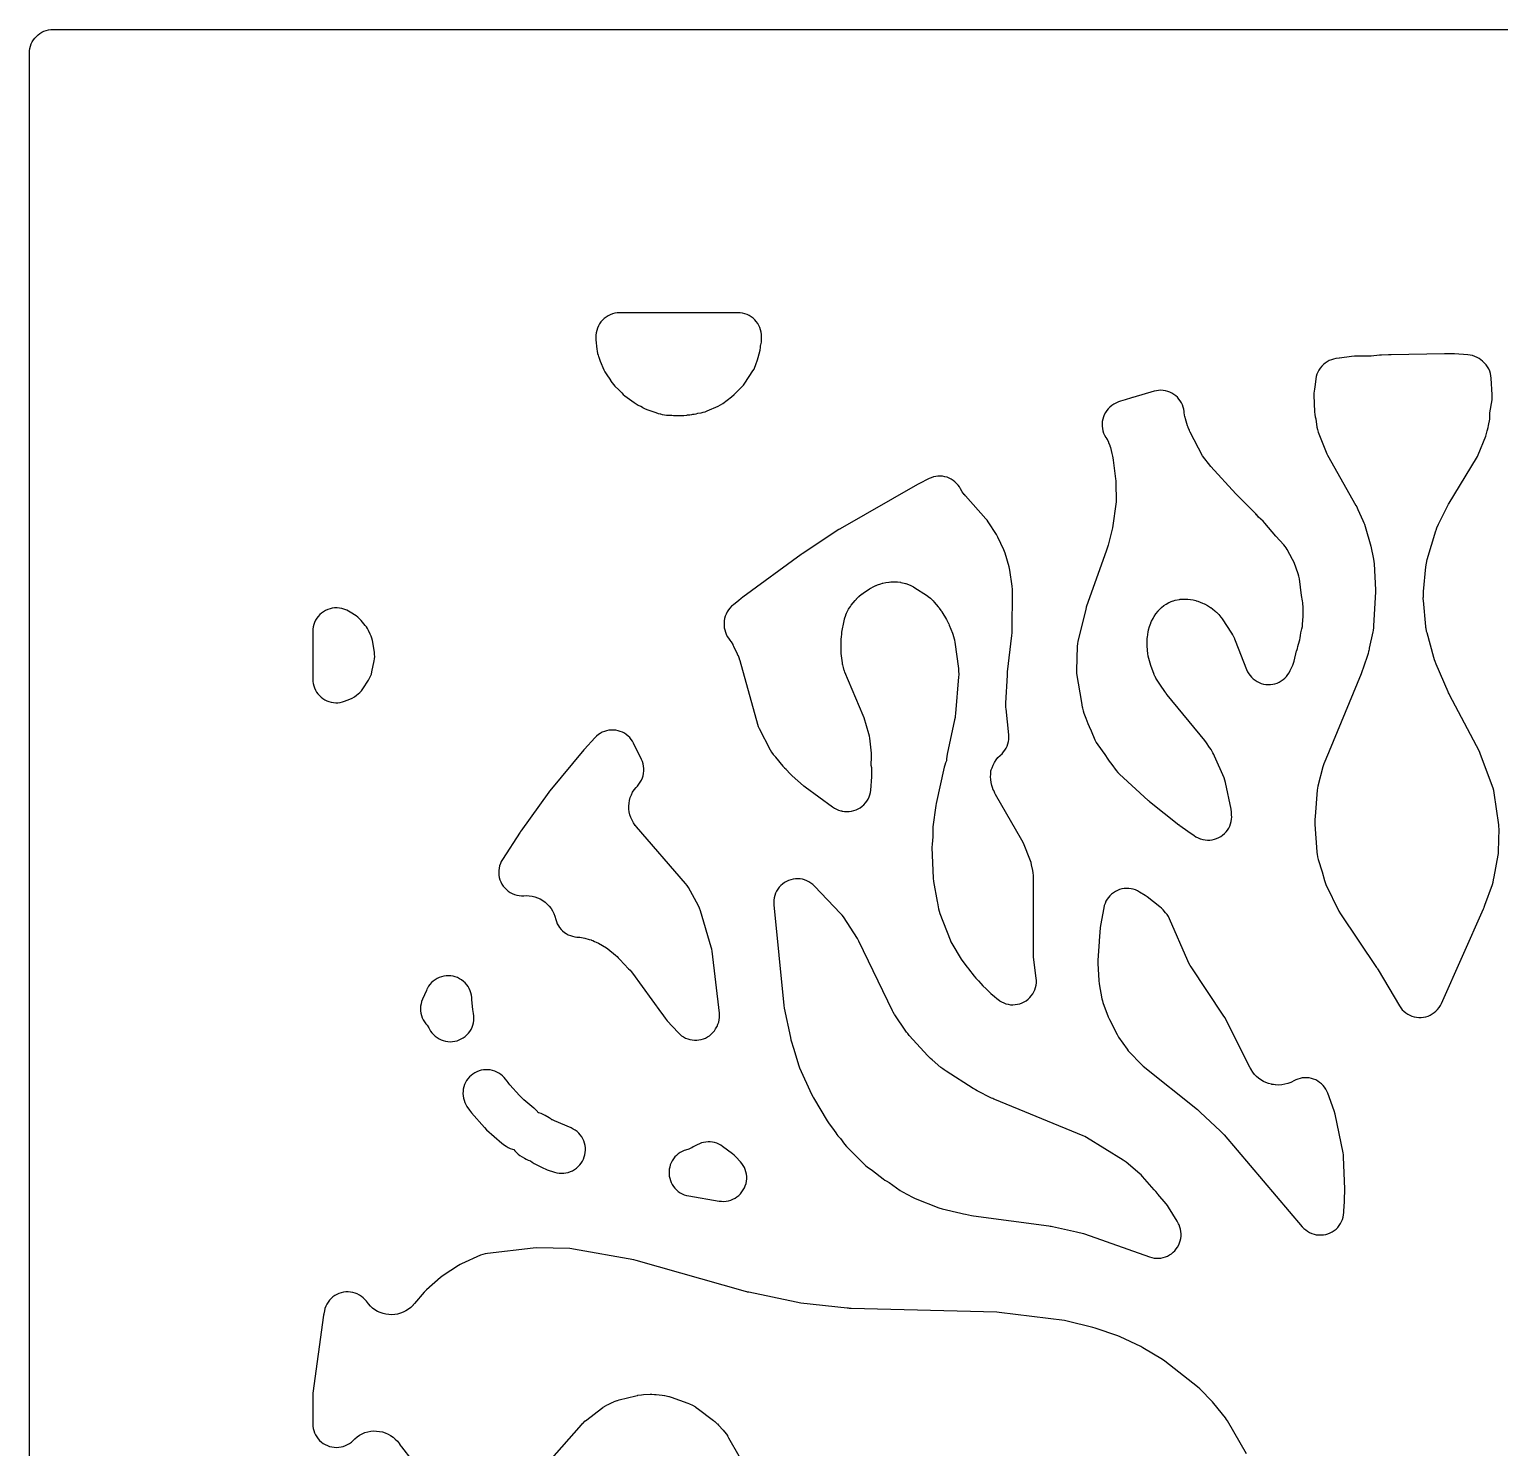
# Model space of a CAD drawing. Header units: millimetres. Extents: x 0 to 300, y 0 to 300.
# Drawn here: x -0.1 to 155.5, y 150 to 300.1 of the extents above; entities that cross this region are included whole.
import ezdxf

# ---------------------------------------------------------------- set-up
doc = ezdxf.new("R2010")
doc.units = ezdxf.units.MM
doc.layers.add('CUT', color=7, linetype='CONTINUOUS')

msp = doc.modelspace()

# ---------------------------------------------------------------- linework, layer by layer
at = {"layer": 'CUT'}
for points in [[(-0.15, 2.4114), (-0.15, 297.5872), (-0.135, 297.8933), (-0.099, 298.1357), (-0.0395, 298.3734), (0.0431, 298.6041), (0.1479, 298.8256), (0.2738, 299.0358), (0.4198, 299.2326), (0.5844, 299.4142), (0.7659, 299.5787), (0.9627, 299.7247), (1.1729, 299.8507), (1.3944, 299.9554), (1.6252, 300.038), (1.8629, 300.0975), (2.1053, 300.1335), (2.4114, 300.1485), (297.5886, 300.1485)], [(128.7124, 149.347), (126.6962, 152.8297), (126.5966, 152.9878), (126.4855, 153.1381), (125.2702, 154.6585), (125.1161, 154.8338), (123.7879, 156.2098), (123.5365, 156.4371), (120.0926, 159.151), (119.8299, 159.3321), (117.7627, 160.5704), (117.5425, 160.6878), (115.356, 161.7167), (115.1146, 161.8153), (112.6908, 162.6604), (112.4631, 162.7279), (109.7348, 163.3968), (109.4494, 163.4495), (102.5275, 164.3144), (102.2826, 164.3328), (86.8448, 164.7343), (86.6888, 164.7416), (86.583, 164.7488), (86.4275, 164.7626), (81.5261, 165.3004), (81.3413, 165.3253), (81.2163, 165.3454), (81.033, 165.3795), (76.0133, 166.4428), (75.8904, 166.471), (75.8072, 166.4916), (75.6853, 166.5239), (64.0838, 169.8098), (63.85, 169.864), (57.4755, 171.0237), (57.2807, 171.0513), (57.0842, 171.0635), (53.5287, 171.1434), (53.1836, 171.1273), (48.3569, 170.5658), (48.102, 170.5227), (47.8529, 170.4535), (47.6123, 170.3589), (45.611, 169.4503), (45.4451, 169.3675), (45.2858, 169.2725), (43.6618, 168.2211), (43.509, 168.1139), (43.3647, 167.9956), (41.9069, 166.7068), (41.6624, 166.4582), (40.6191, 165.2376), (40.4943, 165.0989), (40.4715, 165.0746), (40.2239, 164.8374), (39.9776, 164.6445), (39.7134, 164.477), (39.4338, 164.3366), (39.1417, 164.2247), (38.8399, 164.1423), (38.5314, 164.0904), (38.2193, 164.0693), (37.9066, 164.0794), (37.5965, 164.1204), (37.292, 164.1921), (36.9961, 164.2937), (36.7118, 164.4242), (36.4419, 164.5823), (36.189, 164.7664), (35.9556, 164.9748), (35.7441, 165.2052), (35.5322, 165.4881), (35.3728, 165.6801), (35.195, 165.8553), (35.0006, 166.0119), (34.7916, 166.1483), (34.57, 166.2633), (34.3381, 166.3555), (34.0981, 166.4241), (33.8524, 166.4685), (33.6036, 166.4882), (33.3541, 166.4829), (33.1063, 166.4528), (32.8627, 166.3981), (32.6258, 166.3195), (32.398, 166.2175), (32.1814, 166.0934), (31.9783, 165.9483), (31.7907, 165.7837), (31.6204, 165.6011), (31.4692, 165.4026), (31.3386, 165.1899), (31.2298, 164.9652), (31.1439, 164.7308), (31.0819, 164.4891), (31.0183, 164.1776), (31.0121, 164.1463), (31.011, 164.1406), (30.9894, 164.0077), (29.8726, 155.763), (29.85, 155.4274), (29.85, 152.5188), (29.862, 152.2734), (29.8981, 152.0304), (29.9579, 151.7921), (30.0408, 151.5608), (30.146, 151.3388), (30.2724, 151.1281), (30.419, 150.9309), (30.5841, 150.7491), (30.7664, 150.5843), (30.9639, 150.4382), (31.1748, 150.3122), (31.3971, 150.2075), (31.6285, 150.1251), (31.8669, 150.0659), (32.11, 150.0303), (32.3554, 150.0188), (32.6008, 150.0314), (32.8437, 150.068), (33.0819, 150.1283), (33.313, 150.2117), (33.5348, 150.3174), (33.7451, 150.4443), (33.942, 150.5912), (34.1235, 150.7568), (34.3073, 150.9418), (34.5501, 151.1417), (34.8117, 151.3162), (35.0893, 151.4638), (35.3804, 151.5829), (35.6818, 151.6724), (35.9907, 151.7313), (36.3039, 151.7591), (36.6184, 151.7554), (36.9309, 151.7203), (37.2383, 151.6542), (37.5376, 151.5578), (37.8258, 151.4319), (38.0999, 151.2779), (38.3573, 151.0972), (38.5954, 150.8918), (38.8118, 150.6636), (39.0228, 150.391), (39.0419, 150.3636), (39.1198, 150.2457), (39.2172, 150.1084), (39.2198, 150.1051), (39.2361, 150.0838), (40.3312, 148.6782)], [(54.9372, 148.5476), (58.2968, 152.4015), (58.4217, 152.5379), (58.4447, 152.5617), (58.7143, 152.8155), (58.7395, 152.837), (58.8834, 152.9536), (60.4095, 154.129), (60.5689, 154.2452), (60.5978, 154.2652), (60.9337, 154.4716), (60.9646, 154.4885), (61.1403, 154.5782), (61.5502, 154.7741), (61.7197, 154.85), (61.7503, 154.8628), (62.0996, 154.9891), (62.1313, 154.9988), (62.3102, 155.0488), (64.0522, 155.4894), (64.237, 155.5312), (64.2701, 155.5378), (64.6447, 155.5931), (64.6783, 155.5964), (64.8672, 155.6098), (65.5697, 155.6419), (65.7141, 155.6457), (65.74, 155.6459), (66.0287, 155.6368), (66.0545, 155.635), (66.1984, 155.6222), (66.8666, 155.5494), (67.0857, 155.519), (67.1245, 155.5124), (67.5552, 155.4132), (67.593, 155.4021), (67.8033, 155.3336), (69.5517, 154.7065), (69.7267, 154.6388), (69.7576, 154.6259), (70.069, 154.4776), (70.3641, 154.2989), (70.3918, 154.2801), (70.5446, 154.1711), (72.2727, 152.8718), (72.4056, 152.7671), (72.429, 152.7478), (72.68, 152.5209), (72.7015, 152.4997), (72.8191, 152.3779), (73.3218, 151.8335), (73.4679, 151.6655), (73.493, 151.6349), (73.754, 151.2745), (73.7753, 151.241), (73.8893, 151.0498), (74.9676, 149.1131)]]:
    msp.add_lwpolyline(points, dxfattribs=at)
for points in [[(61.5522, 262.7464), (61.559, 262.7367), (61.6951, 262.5587), (61.8465, 262.3935), (62.2619, 261.9796), (62.5642, 261.6603), (62.7255, 261.5045), (62.9001, 261.3639), (63.8962, 260.6324), (64.1042, 260.4951), (64.325, 260.3791), (64.5571, 260.2716), (64.5849, 260.2531), (64.7637, 260.1446), (64.7727, 260.1402), (64.7801, 260.1356), (64.9961, 260.0176), (65.2226, 259.9213), (66.1626, 259.5755), (66.4372, 259.492), (66.6232, 259.4581), (66.658, 259.446), (66.8666, 259.3831), (67.0799, 259.3387), (67.2962, 259.3131), (67.514, 259.3063), (67.78, 259.3097), (67.8704, 259.2985), (68.066, 259.2821), (68.2623, 259.2812), (68.349, 259.2841), (68.6524, 259.2639), (68.9039, 259.2599), (69.1546, 259.2811), (69.4566, 259.3221), (69.5281, 259.3246), (69.7677, 259.3444), (70.0044, 259.3871), (70.1031, 259.4099), (70.2377, 259.4281), (70.4455, 259.4653), (70.6441, 259.5185), (70.9721, 259.5683), (71.1867, 259.6106), (71.3967, 259.6714), (71.6006, 259.7504), (72.7746, 260.2652), (73.0334, 260.3971), (73.2752, 260.5581), (74.1949, 261.2512), (74.4606, 261.4825), (75.2904, 262.3146), (75.4567, 262.4988), (75.6039, 262.6985), (76.4645, 263.9966), (76.5753, 264.1806), (76.67, 264.3733), (76.7478, 264.5735), (76.8081, 264.7797), (76.8323, 264.8779), (76.8669, 264.9456), (76.9543, 265.1663), (77.0205, 265.3943), (77.2136, 266.2017), (77.2612, 266.4599), (77.279, 266.6901), (77.2982, 266.7681), (77.3507, 267.0492), (77.3707, 267.3344), (77.3743, 267.6165), (77.3652, 267.8637), (77.3317, 268.1088), (77.2742, 268.3493), (77.1932, 268.583), (77.0895, 268.8076), (76.9642, 269.0208), (76.8184, 269.2206), (76.6535, 269.4049), (76.4712, 269.5721), (76.2733, 269.7205), (76.0618, 269.8486), (75.8386, 269.9551), (75.6059, 270.0391), (75.3661, 270.0997), (75.1215, 270.1363), (74.8745, 270.1485), (74.8035, 270.1485), (74.7306, 270.1485), (62.4423, 270.1485), (62.3752, 270.1485), (62.3383, 270.1485), (62.0852, 270.1357), (61.8347, 270.0973), (61.5893, 270.0337), (61.3517, 269.9456), (61.1241, 269.8339), (60.9091, 269.6997), (60.7088, 269.5445), (60.5252, 269.3697), (60.3602, 269.1773), (60.2156, 268.9691), (60.0928, 268.7474), (59.9931, 268.5144), (59.9174, 268.2725), (59.8667, 268.0242), (59.8414, 267.772), (59.8342, 267.6261), (59.8422, 267.2677), (59.9349, 266.2857), (59.9653, 266.0669), (60.015, 265.8516), (60.0834, 265.6416), (60.1259, 265.5287), (60.137, 265.4635), (60.1975, 265.2386), (60.2786, 265.0203), (60.6636, 264.1158), (60.7761, 263.8851), (60.9117, 263.6672), (61.3625, 263.0192), (61.3779, 262.9939), (61.5265, 262.7766)], [(136.1788, 263.6302), (136.1095, 263.3899), (136.0647, 263.1439), (135.986, 262.5436), (135.9712, 262.3182), (135.9162, 262.0689), (135.8793, 261.8598), (135.8603, 261.6483), (135.8592, 261.4359), (135.9262, 259.6632), (135.9519, 259.3873), (136.0081, 259.116), (136.0573, 258.9305), (136.1855, 258.0524), (136.241, 257.7796), (136.3265, 257.5145), (137.1447, 255.3915), (137.2175, 255.2216), (137.3026, 255.0576), (140.307, 249.7577), (140.3919, 249.5993), (140.447, 249.4902), (140.5243, 249.3277), (141.0491, 248.1517), (141.1423, 247.9231), (141.2004, 247.7659), (141.2783, 247.5317), (141.8986, 245.4384), (142.1841, 244.0443), (142.2271, 243.5655), (142.3696, 240.8062), (142.3915, 240.5901), (142.1851, 236.9886), (142.1737, 236.8414), (142.1712, 236.8151), (142.1312, 236.5227), (142.1265, 236.4967), (142.0979, 236.3519), (141.7226, 234.6308), (141.7016, 234.5418), (141.6647, 234.3857), (141.6381, 234.2732), (141.5945, 234.0883), (141.5635, 233.979), (141.4942, 233.76), (140.8494, 231.9211), (137.4783, 223.7493), (137.4067, 223.5489), (136.925, 222.3938), (136.8145, 222.067), (136.2826, 220.0431), (136.2357, 219.8259), (136.2083, 219.6055), (135.9869, 216.815), (135.9569, 216.5071), (135.9452, 216.2913), (135.9466, 216.2455), (135.9439, 216.1763), (135.9512, 215.9816), (136.1739, 213.0838), (136.1857, 212.9897), (136.199, 212.8142), (136.2365, 212.5323), (136.3059, 212.2565), (136.7178, 210.9397), (136.9668, 210.0377), (137.0397, 209.815), (137.1331, 209.6), (138.5086, 206.8023), (138.6799, 206.5066), (142.5008, 200.8455), (142.562, 200.7518), (142.6027, 200.6875), (142.6611, 200.592), (144.9243, 196.7644), (145.0613, 196.557), (145.2182, 196.3642), (145.3935, 196.1879), (145.5855, 196.03), (145.7921, 195.8918), (146.0115, 195.7749), (146.2414, 195.6803), (146.4795, 195.6091), (146.7236, 195.5618), (146.9711, 195.539), (147.2197, 195.5409), (147.4668, 195.5675), (147.7101, 195.6185), (147.9471, 195.6934), (148.1756, 195.7915), (148.3931, 195.9117), (148.5976, 196.053), (148.7871, 196.2139), (148.9597, 196.3928), (149.1137, 196.588), (149.2475, 196.7975), (149.3598, 197.0192), (153.8276, 207.0454), (153.8836, 207.1889), (153.8909, 207.205), (153.9748, 207.4129), (154.7538, 209.6267), (154.8235, 209.8609), (154.8701, 210.1008), (154.8738, 210.1266), (154.9555, 210.4431), (155.3699, 212.7093), (155.398, 212.9075), (155.4101, 213.1074), (155.4596, 215.512), (155.4556, 215.7146), (155.4352, 215.9163), (154.9513, 219.3108), (154.9006, 219.5685), (154.8232, 219.8195), (153.511, 223.3941), (153.3773, 223.6953), (150.2285, 229.6887), (150.1674, 229.8104), (150.1273, 229.8938), (150.0707, 230.0177), (148.7882, 232.9597), (148.6887, 233.2125), (148.6275, 233.3864), (148.5466, 233.6457), (147.8358, 236.2529), (147.7967, 236.4097), (147.7903, 236.438), (147.7325, 236.756), (147.7285, 236.7846), (147.7099, 236.9452), (147.4532, 239.6786), (147.4409, 239.8525), (147.4394, 239.8836), (147.4394, 239.9642), (147.4489, 240.0718), (147.4724, 240.6508), (147.7114, 243.2315), (147.7329, 243.4143), (147.7375, 243.4468), (147.8072, 243.808), (147.815, 243.84), (147.863, 244.0176), (148.7694, 247.07), (148.7934, 247.1446), (148.8293, 247.2319), (148.8474, 247.2759), (148.8907, 247.3814), (149.0529, 247.776), (150.0097, 249.6689), (150.0769, 249.7958), (150.1242, 249.8812), (150.1963, 250.0054), (153.0755, 254.7588), (153.172, 254.9336), (153.2543, 255.1155), (154.0572, 257.0978), (154.1498, 257.3706), (154.2103, 257.6523), (154.2116, 257.6602), (154.2475, 257.7602), (154.3164, 257.984), (154.364, 258.2132), (154.4716, 258.8896), (154.4943, 259.0769), (154.5027, 259.2653), (154.5046, 259.5455), (154.7181, 260.9189), (154.7452, 261.1894), (154.7428, 261.4612), (154.6305, 263.2319), (154.6019, 263.4818), (154.5485, 263.7275), (154.4706, 263.9666), (154.369, 264.1967), (154.2449, 264.4154), (154.0994, 264.6206), (153.934, 264.8101), (153.7505, 264.982), (153.7075, 265.0148), (153.5495, 265.1547), (153.3463, 265.3011), (153.1295, 265.4265), (152.9012, 265.5295), (152.6637, 265.6092), (152.4195, 265.6648), (152.1709, 265.6956), (150.7323, 265.801), (150.5024, 265.8073), (149.9731, 265.7973), (149.9154, 265.8015), (149.6834, 265.8077), (144.0248, 265.6949), (143.9664, 265.693), (143.9533, 265.6924), (143.9102, 265.6902), (143.7403, 265.6799), (143.0144, 265.6662), (142.9777, 265.6653), (142.971, 265.665), (142.8163, 265.655), (141.9317, 265.5703), (141.614, 265.551), (140.1707, 265.5479), (139.8288, 265.5237), (138.5582, 265.3454), (138.5478, 265.3441), (138.5449, 265.3436), (138.1962, 265.2947), (137.9505, 265.2476), (137.7108, 265.1762), (137.4795, 265.0812), (137.2588, 264.9635), (137.0509, 264.8245), (136.858, 264.6653), (136.6819, 264.4876), (136.5245, 264.2933), (136.3873, 264.0842), (136.2717, 263.8624)], [(111.9246, 226.6516), (112.0457, 226.3609), (112.2796, 225.8858), (112.6786, 224.9166), (112.8071, 224.6503), (112.9662, 224.401), (113.7174, 223.3645), (114.0262, 222.89), (114.1916, 222.6645), (114.4688, 222.3277), (114.935, 221.6845), (115.0948, 221.4861), (115.274, 221.305), (118.3182, 218.5267), (118.3429, 218.5045), (118.3474, 218.5005), (118.4546, 218.4105), (121.5699, 215.9399), (121.5902, 215.924), (121.5937, 215.9213), (121.6803, 215.857), (122.5174, 215.2631), (123.1647, 214.7943), (123.3734, 214.6586), (123.5945, 214.5442), (123.8259, 214.4524), (123.8465, 214.4465), (123.8675, 214.4383), (124.1048, 214.3722), (124.3474, 214.3296), (124.593, 214.3112), (124.8392, 214.317), (125.0837, 214.347), (125.324, 214.401), (125.5579, 214.4783), (125.783, 214.5783), (125.9972, 214.6999), (126.1983, 214.842), (126.3846, 215.0032), (126.554, 215.182), (126.705, 215.3765), (126.8362, 215.585), (126.9462, 215.8054), (127.034, 216.0355), (127.0987, 216.2732), (127.1397, 216.516), (127.1566, 216.7618), (127.1493, 217.008), (127.1271, 217.2877), (127.0826, 217.5991), (126.496, 220.4198), (126.4316, 220.6659), (126.3425, 220.9042), (125.3412, 223.2167), (125.2559, 223.3942), (125.16, 223.559), (125.0922, 223.6983), (124.9682, 223.9015), (124.8255, 224.092), (124.8081, 224.1131), (124.4854, 224.6207), (124.3063, 224.8678), (120.3371, 229.693), (120.2334, 229.8249), (120.165, 229.9161), (120.0673, 230.0526), (119.6185, 230.7103), (119.1324, 231.4791), (119.0393, 231.6345), (119.0234, 231.6626), (118.9785, 231.7515), (118.9434, 231.8299), (118.9363, 231.8487), (118.5954, 232.8087), (118.3221, 233.7812), (118.3165, 233.8031), (118.3143, 233.8169), (118.2862, 234.0324), (118.2034, 234.8523), (118.1908, 235.0095), (118.1891, 235.0377), (118.1889, 235.0546), (118.2177, 235.7261), (118.2275, 235.8013), (118.3115, 236.3507), (118.3468, 236.5467), (118.354, 236.5815), (118.4474, 236.9355), (118.5778, 237.2775), (118.5922, 237.31), (118.6777, 237.4899), (118.8273, 237.7839), (118.9198, 237.9549), (118.9372, 237.985), (119.1312, 238.285), (119.3553, 238.5632), (119.3784, 238.5891), (119.5117, 238.7306), (119.5676, 238.7869), (119.6967, 238.911), (119.7203, 238.9326), (119.9733, 239.143), (120.2213, 239.312), (120.5097, 239.4706), (120.5384, 239.4847), (120.6886, 239.5538), (120.7556, 239.5806), (120.9709, 239.6511), (121.0016, 239.6596), (121.1745, 239.7028), (121.6169, 239.8024), (121.6849, 239.8158), (121.7652, 239.8248), (121.8008, 239.8268), (122.0006, 239.8329), (122.4987, 239.835), (122.5135, 239.8346), (122.8081, 239.8053), (123.0815, 239.7533), (123.3748, 239.6702), (123.403, 239.6608), (123.5592, 239.6051), (124.0553, 239.4157), (124.2425, 239.3384), (124.2755, 239.3237), (124.6069, 239.1542), (124.9181, 238.9499), (124.9472, 238.9285), (125.107, 238.8039), (125.3821, 238.5774), (125.5237, 238.4548), (125.5484, 238.4322), (125.791, 238.188), (126.008, 237.9207), (126.0278, 237.8937), (126.1347, 237.7398), (127.138, 236.2155), (127.2414, 236.0491), (127.2591, 236.0189), (127.4392, 235.6709), (127.4536, 235.639), (127.5298, 235.4584), (128.7385, 232.3696), (128.8386, 232.1466), (128.96, 231.9345), (129.1015, 231.7352), (129.2619, 231.5507), (129.4394, 231.3827), (129.6326, 231.2329), (129.8394, 231.1026), (130.058, 230.9932), (130.2862, 230.9056), (130.5219, 230.8407), (130.7628, 230.7992), (131.0066, 230.7814), (131.2509, 230.7875), (131.4935, 230.8174), (131.7321, 230.8709), (131.9642, 230.9474), (132.1878, 231.0462), (132.4007, 231.1664), (132.6008, 231.3068), (132.7862, 231.466), (132.9552, 231.6426), (133.1061, 231.8349), (133.2376, 232.041), (133.3483, 232.2589), (133.6134, 232.851), (133.6961, 233.0605), (133.7596, 233.2765), (134.0206, 234.3393), (134.044, 234.4008), (134.1121, 234.6062), (134.1622, 234.8166), (134.2111, 235.0705), (134.3529, 235.5062), (134.416, 235.7372), (134.4567, 235.9732), (134.4919, 236.2587), (134.5983, 236.6918), (134.6445, 236.9285), (134.6676, 237.1685), (134.7076, 238.0045), (134.7086, 238.0126), (134.7274, 238.3131), (134.7247, 238.3611), (134.7347, 238.5704), (134.7354, 238.7939), (134.7161, 239.0166), (134.6756, 239.3241), (134.6744, 239.4206), (134.647, 239.6657), (134.5586, 240.212), (134.3255, 241.9807), (134.2741, 242.2532), (134.1928, 242.5182), (133.7589, 243.6962), (133.6069, 244.0307), (133.0396, 245.069), (132.9314, 245.2487), (132.8085, 245.4187), (132.6718, 245.5778), (131.818, 246.491), (130.6804, 247.8575), (130.4759, 248.0753), (130.0028, 248.5222), (129.8117, 248.7397), (129.7944, 248.7592), (129.7912, 248.7627), (129.7161, 248.8429), (127.6085, 250.9932), (124.9292, 253.8588), (124.0632, 254.9888), (124.0594, 254.9958), (122.7672, 257.4942), (122.6916, 257.6491), (122.6787, 257.6771), (122.5492, 257.9963), (122.5389, 258.0254), (122.4853, 258.1891), (122.2697, 258.9025), (122.2148, 259.1046), (122.206, 259.1409), (122.1303, 259.5528), (122.1256, 259.5898), (122.1162, 259.6855), (122.0807, 259.9262), (122.0219, 260.1623), (121.9405, 260.3915), (121.8372, 260.6118), (121.7129, 260.8209), (121.5689, 261.0171), (121.4065, 261.1982), (121.2273, 261.3628), (121.0329, 261.5091), (120.8253, 261.6359), (120.6063, 261.7418), (120.378, 261.826), (120.1426, 261.8876), (119.9024, 261.926), (119.6596, 261.9409), (119.4164, 261.9321), (119.1753, 261.8997), (118.9384, 261.8441), (116.6725, 261.1937), (116.6497, 261.187), (116.6455, 261.1858), (116.5499, 261.1552), (115.8833, 260.9275), (115.387, 260.7823), (115.1591, 260.7035), (114.9398, 260.6031), (114.8941, 260.5766), (114.8877, 260.5741), (114.6647, 260.458), (114.4546, 260.3201), (114.2593, 260.1618), (114.081, 259.9847), (113.9213, 259.7906), (113.7819, 259.5815), (113.6642, 259.3594), (113.5694, 259.1266), (113.4985, 258.8855), (113.4521, 258.6384), (113.4308, 258.388), (113.4347, 258.1367), (113.4639, 257.887), (113.518, 257.6416), (113.5964, 257.4028), (113.6984, 257.1731), (113.823, 256.9548), (113.9226, 256.799), (113.9399, 256.7686), (114.0246, 256.61), (114.0968, 256.4564), (114.1102, 256.4259), (114.2433, 256.0775), (114.2536, 256.0458), (114.307, 255.8671), (114.4767, 255.2425), (114.5375, 254.9825), (114.5724, 254.8047), (114.6146, 254.5411), (114.8607, 252.5483), (114.8804, 252.3434), (114.8898, 252.2039), (114.8982, 251.9981), (114.9196, 250.3569), (114.9148, 250.1258), (114.5342, 247.3824), (114.0581, 245.5595), (114.0242, 245.4398), (113.8834, 245.0109), (111.7621, 238.9712), (111.6936, 238.7415), (110.8632, 235.3755), (110.8133, 235.1137), (110.7915, 234.8481), (110.7175, 232.258), (110.723, 232.0068), (110.7536, 231.7575), (111.2189, 229.0871), (111.2883, 228.6267), (111.3324, 228.4036), (111.3462, 228.3567), (111.3606, 228.2741), (111.4219, 228.0088), (111.5116, 227.7517), (111.721, 227.243)], [(74.1245, 235.3412), (74.1414, 235.3156), (74.3179, 235.0213), (74.3324, 234.9943), (74.4104, 234.8413), (74.8027, 234.0261), (74.8716, 233.8745), (74.8833, 233.8471), (75.0005, 233.5355), (75.0097, 233.5072), (75.0578, 233.3478), (76.9322, 226.5987), (77.0135, 226.3551), (77.1194, 226.1211), (78.2823, 223.8679), (78.4349, 223.6109), (78.6172, 223.3741), (78.84, 223.1179), (78.8651, 223.0831), (79.6258, 222.1505), (79.7863, 221.9719), (79.9632, 221.8096), (80.0146, 221.7668), (80.3583, 221.3715), (80.6167, 221.1147), (81.8255, 220.0772), (81.8543, 220.0528), (81.8596, 220.0484), (81.9852, 219.9505), (84.889, 217.8311), (85.0932, 217.6969), (85.3095, 217.5832), (85.5359, 217.4912), (85.7702, 217.4217), (85.8684, 217.4028), (85.9112, 217.3912), (86.1576, 217.3501), (86.4068, 217.3338), (86.6564, 217.3425), (86.9038, 217.376), (87.1467, 217.434), (87.3826, 217.516), (87.6092, 217.6211), (87.8241, 217.7483), (88.0252, 217.8963), (88.2106, 218.0637), (88.3784, 218.2486), (88.5269, 218.4494), (88.6546, 218.6641), (88.7602, 218.8904), (88.8428, 219.126), (88.9014, 219.3688), (88.9355, 219.6162), (89.0574, 221.0132), (89.0659, 221.3017), (89.0533, 221.7428), (89.0349, 221.9826), (88.9935, 222.2196), (88.9856, 222.2485), (89.0293, 223.1256), (89.0313, 223.3257), (89.0172, 223.5253), (88.8421, 225.1074), (88.8062, 225.3348), (88.7496, 225.558), (88.2293, 227.273), (88.1391, 227.5219), (86.2037, 232.0932), (86.1411, 232.251), (86.1305, 232.2794), (86.0354, 232.5765), (85.9675, 232.881), (85.9622, 232.9109), (85.9366, 233.0787), (85.841, 233.8161), (85.8159, 234.0849), (85.8055, 234.2677), (85.7998, 234.5375), (85.8162, 235.6261), (85.8223, 235.7898), (85.824, 235.8191), (85.8575, 236.145), (85.8618, 236.174), (85.8892, 236.3356), (86.1157, 237.5143), (86.1597, 237.7138), (86.1686, 237.7492), (86.2888, 238.1395), (86.3014, 238.1737), (86.3673, 238.3383), (86.4266, 238.4677), (86.4393, 238.4938), (86.5866, 238.7652), (86.7576, 239.0222), (86.7753, 239.0465), (86.8775, 239.1798), (87.2891, 239.6923), (87.4127, 239.8384), (87.4354, 239.8639), (87.6823, 240.1142), (87.9535, 240.338), (87.9809, 240.3584), (88.1373, 240.4685), (88.7881, 240.9025), (88.9231, 240.9883), (88.9476, 241.0032), (89.2052, 241.1449), (89.474, 241.2641), (89.5007, 241.2746), (89.6508, 241.3299), (89.998, 241.4497), (90.1685, 241.504), (90.1992, 241.5129), (90.5191, 241.5901), (90.8448, 241.6364), (90.8767, 241.6393), (91.0552, 241.6518), (91.2641, 241.6613), (91.4349, 241.6652), (91.4654, 241.6652), (91.7792, 241.651), (92.0903, 241.6082), (92.1203, 241.6027), (92.2876, 241.5679), (92.4581, 241.5284), (92.616, 241.4882), (92.6441, 241.4803), (92.929, 241.3876), (93.1805, 241.2808), (93.445, 241.1403), (93.4702, 241.1255), (93.6088, 241.0398), (94.834, 240.2452), (94.9842, 240.1425), (95.0106, 240.1235), (95.2721, 239.9153), (95.5123, 239.6827), (95.5345, 239.659), (95.6556, 239.5233), (96.076, 239.0286), (96.1721, 238.9108), (96.1888, 238.8894), (96.3662, 238.6426), (96.3812, 238.6199), (96.4623, 238.4913), (96.9501, 237.6816), (97.0279, 237.5462), (97.0413, 237.5217), (97.1796, 237.2417), (97.191, 237.2161), (97.2513, 237.072), (97.5901, 236.2127), (97.6665, 236.0006), (97.6789, 235.9624), (97.7927, 235.5266), (97.8005, 235.4872), (97.8376, 235.2649), (98.2157, 232.4836), (98.2376, 232.281), (98.2406, 232.2447), (98.2513, 231.8374), (98.2503, 231.8011), (98.2391, 231.5975), (97.9178, 227.7048), (97.8885, 227.4534), (97.8628, 227.2836), (97.8166, 227.0348), (97.0184, 223.4201), (96.9769, 223.1746), (96.96, 222.9263), (96.9672, 222.698), (96.8648, 222.4948), (96.7754, 222.262), (96.7095, 222.0216), (95.8652, 218.1981), (95.8292, 217.9964), (95.5189, 215.7183), (95.4962, 215.3519), (95.5043, 214.649), (95.4258, 213.8721), (95.4152, 213.5179), (95.5487, 210.2717), (95.5879, 209.9222), (95.9773, 207.8046), (96.0094, 207.6778), (96.1102, 207.0556), (96.1668, 206.795), (96.2509, 206.542), (97.3486, 203.746), (97.4304, 203.56), (97.5272, 203.3813), (98.5232, 201.7073), (98.6956, 201.4541), (99.1411, 200.8792), (99.2096, 200.7843), (99.2847, 200.6939), (99.8946, 199.907), (100.0714, 199.7026), (100.3368, 199.4275), (100.5749, 199.1409), (100.808, 198.8961), (101.1682, 198.5657), (101.4471, 198.2766), (101.6545, 198.0847), (102.0379, 197.768), (102.2762, 197.5495), (102.5644, 197.3218), (102.5799, 197.3112), (102.7925, 197.1822), (103.0169, 197.075), (103.2509, 196.9905), (103.492, 196.9297), (103.738, 196.8932), (103.9865, 196.8813), (104.2348, 196.8942), (104.4807, 196.9316), (104.7216, 196.9934), (104.9552, 197.0787), (105.1792, 197.1868), (105.3913, 197.3167), (105.5895, 197.467), (105.7717, 197.6362), (105.9363, 197.8227), (106.0815, 198.0246), (106.2059, 198.24), (106.3083, 198.4666), (106.3877, 198.7023), (106.4432, 198.9448), (106.4744, 199.1915), (106.4809, 199.4401), (106.4627, 199.6882), (106.186, 201.9262), (106.1572, 210.5863), (106.1436, 210.838), (106.1048, 211.0871), (105.9742, 211.7152), (105.92, 211.9282), (105.8474, 212.1355), (105.0972, 214.0089), (104.9427, 214.3272), (102.1619, 219.1551), (102.082, 219.3013), (102.0299, 219.4018), (101.9566, 219.5514), (101.9508, 219.5639), (101.8759, 219.7368), (101.8633, 219.768), (101.7501, 220.0952), (101.6772, 220.4025), (101.6356, 220.7156), (101.6256, 221.0312), (101.6448, 221.3108), (101.6495, 221.5601), (101.6409, 221.6658), (101.6887, 221.7493), (101.7902, 221.9766), (101.8989, 222.2565), (102.0421, 222.538), (102.2128, 222.8037), (102.4094, 223.051), (102.6297, 223.2773), (102.6602, 223.3028), (102.8387, 223.4681), (103.0003, 223.6499), (103.1434, 223.8465), (103.2668, 224.0562), (103.3692, 224.2768), (103.4497, 224.5064), (103.5075, 224.7426), (103.542, 224.9834), (103.5531, 225.2264), (103.5404, 225.4693), (103.2636, 228.2074), (103.2519, 228.3495), (103.2503, 228.3749), (103.2433, 228.6598), (103.2436, 228.6853), (103.2482, 228.8277), (103.4, 231.7879), (103.4086, 231.9143), (103.4159, 232.0001), (103.4288, 232.1261), (103.8899, 235.9884), (103.9074, 236.2716), (103.9315, 240.8406), (103.9064, 241.2072), (103.6667, 242.8851), (103.591, 243.2346), (103.1637, 244.6929), (103.1011, 244.879), (103.0241, 245.0596), (102.3914, 246.3962), (102.2349, 246.6782), (101.3766, 248.0135), (101.2639, 248.1746), (101.1388, 248.3264), (98.9763, 250.7496), (98.8546, 250.893), (98.8334, 250.9193), (98.6297, 251.1997), (98.4493, 251.5094), (98.3336, 251.7088), (98.1919, 251.906), (98.0318, 252.0885), (97.8547, 252.2546), (97.6624, 252.4028), (97.4566, 252.5316), (97.2393, 252.6398), (97.0125, 252.7265), (96.7783, 252.7907), (96.5391, 252.8319), (96.2969, 252.8497), (96.0542, 252.844), (95.8132, 252.8147), (95.5762, 252.7622), (95.3453, 252.6869), (95.1229, 252.5896), (94.0398, 252.0518), (94.0143, 252.0389), (94.0097, 252.0366), (93.9037, 251.9792), (85.6912, 247.271), (85.6661, 247.2564), (85.6616, 247.2537), (85.5578, 247.1891), (81.6702, 244.6359), (81.6497, 244.6223), (81.6462, 244.6199), (81.5616, 244.5606), (75.3893, 240.0383), (75.2024, 239.887), (74.9647, 239.675), (74.3862, 239.2313), (74.1946, 239.0684), (74.0203, 238.8871), (73.8652, 238.6892), (73.7307, 238.4767), (73.6182, 238.2518), (73.5289, 238.0167), (73.4636, 237.7738), (73.4231, 237.5256), (73.4188, 237.4549), (73.4022, 237.2977), (73.4004, 237.0522), (73.4228, 236.8076), (73.4691, 236.5665), (73.5387, 236.331), (73.6312, 236.1036), (73.7455, 235.8862), (73.8806, 235.6812), (74.0263, 235.482)], [(31.1293, 229.1797), (31.345, 229.0724), (31.5701, 228.9862), (31.8024, 228.9222), (32.0398, 228.8808), (32.28, 228.8624), (32.5209, 228.8673), (32.7603, 228.8954), (32.9958, 228.9463), (33.2253, 229.0197), (33.7675, 229.2223), (34.0279, 229.337), (34.2737, 229.4805), (34.5015, 229.651), (34.6626, 229.7866), (34.8382, 229.9492), (34.9973, 230.1279), (35.1387, 230.3209), (35.7563, 231.2551), (35.8783, 231.4604), (35.9802, 231.6763), (36.061, 231.9011), (36.12, 232.1325), (36.3581, 233.2959), (36.3939, 233.5236), (36.4085, 233.7537), (36.4019, 233.9841), (36.3741, 234.213), (36.1631, 235.464), (36.1128, 235.6947), (36.0411, 235.9196), (35.9484, 236.1367), (35.7614, 236.5234), (35.6617, 236.7091), (35.5467, 236.8858), (35.4173, 237.0521), (34.9742, 237.5744), (34.8114, 237.7487), (34.6328, 237.9067), (34.4399, 238.0469), (33.8205, 238.4536), (33.6395, 238.5618), (33.4501, 238.6544), (33.2535, 238.7306), (33.1552, 238.7641), (32.915, 238.8326), (32.6692, 238.8768), (32.4203, 238.8963), (32.1706, 238.8909), (31.9227, 238.8605), (31.6791, 238.8056), (31.4422, 238.7267), (31.2143, 238.6245), (30.9978, 238.5001), (30.7948, 238.3547), (30.6073, 238.1897), (30.4371, 238.0069), (30.2861, 237.8081), (30.1556, 237.5951), (30.0471, 237.3702), (29.9615, 237.1356), (29.8998, 236.8936), (29.8625, 236.6467), (29.85, 236.3973), (29.85, 231.3615), (29.8616, 231.1208), (29.8963, 230.8823), (29.9539, 230.6483), (30.0337, 230.4209), (30.135, 230.2023), (30.2569, 229.9944), (30.3982, 229.7993), (30.5577, 229.6186), (30.7338, 229.4541), (30.9249, 229.3074)], [(49.8838, 209.661), (50.0207, 209.4513), (50.1778, 209.2563), (50.3537, 209.0781), (50.5466, 208.9183), (50.7544, 208.7786), (50.9752, 208.6604), (51.2067, 208.5649), (51.4466, 208.493), (51.6925, 208.4455), (51.9419, 208.4229), (52.1923, 208.4253), (52.4563, 208.441), (52.7639, 208.4293), (53.0689, 208.3875), (53.3684, 208.3161), (53.6594, 208.2157), (53.9392, 208.0874), (54.2052, 207.9323), (54.4547, 207.752), (54.6853, 207.5482), (54.895, 207.3227), (55.0816, 207.0779), (55.2433, 206.816), (55.3787, 206.5395), (55.4864, 206.2511), (55.577, 205.9098), (55.6494, 205.6817), (55.7432, 205.4617), (55.8577, 205.2516), (55.9917, 205.0534), (56.144, 204.8689), (56.3133, 204.6998), (56.4979, 204.5477), (56.6963, 204.414), (56.9065, 204.2998), (57.1267, 204.2062), (57.3548, 204.1341), (57.5888, 204.0841), (57.8265, 204.0568), (57.9029, 204.0516), (58.0825, 204.0353), (58.1146, 204.0316), (58.4705, 203.973), (58.502, 203.9663), (58.6775, 203.9242), (59.1339, 203.8032), (59.3432, 203.7411), (59.3802, 203.7289), (59.5027, 203.6806), (59.6949, 203.5968), (59.8628, 203.5161), (60.1058, 203.3882), (60.9495, 202.9039), (60.9516, 202.9024), (61.0939, 202.7918), (61.8915, 202.1408), (62.0785, 201.9775), (62.2018, 201.8626), (62.3776, 201.6872), (63.3001, 200.7045), (63.4518, 200.5326), (63.5512, 200.4128), (63.6922, 200.2319), (66.7846, 196.0036), (66.8131, 195.9688), (67.1664, 195.4616), (67.3823, 195.1932), (68.5495, 193.9311), (68.7225, 193.7613), (68.9112, 193.6091), (69.1137, 193.4759), (69.3282, 193.3629), (69.5527, 193.2712), (69.7849, 193.2016), (70.0228, 193.1549), (70.2641, 193.1315), (70.5065, 193.1315), (70.7478, 193.155), (70.9857, 193.2018), (71.2179, 193.2714), (71.4423, 193.3632), (71.6568, 193.4763), (71.8592, 193.6096), (72.0479, 193.7619), (72.2209, 193.9317), (72.3766, 194.1175), (72.5136, 194.3175), (72.6305, 194.5299), (72.6478, 194.5699), (72.6628, 194.5967), (72.7602, 194.8181), (72.8357, 195.048), (72.8886, 195.284), (72.9185, 195.5241), (72.925, 195.7659), (72.9081, 196.0072), (72.1305, 202.5567), (72.0972, 202.7627), (72.0469, 202.9653), (70.9096, 206.8443), (70.8176, 207.104), (70.6977, 207.352), (69.6244, 209.2902), (69.4874, 209.5101), (69.3283, 209.7146), (64.1428, 215.7105), (64.0259, 215.8525), (64.0056, 215.8784), (63.8106, 216.1546), (63.6582, 216.4228), (63.5328, 216.7046), (63.4356, 216.9973), (63.3676, 217.2982), (63.3293, 217.6043), (63.3213, 217.9126), (63.3434, 218.2203), (63.3956, 218.5243), (63.4774, 218.8217), (63.5879, 219.1097), (63.7261, 219.3855), (63.8906, 219.6464), (64.0799, 219.89), (64.225, 220.043), (64.3893, 220.2347), (64.5333, 220.442), (64.6557, 220.6627), (64.7552, 220.8947), (64.8309, 221.1355), (64.8818, 221.3827), (64.9076, 221.6338), (64.908, 221.8862), (64.8828, 222.1374), (64.8325, 222.3847), (64.7575, 222.6258), (64.6586, 222.858), (63.8267, 224.5658), (63.7097, 224.7791), (63.5724, 224.9801), (63.4163, 225.1667), (63.2427, 225.3372), (63.0534, 225.4901), (62.8502, 225.6239), (62.6349, 225.7373), (62.4096, 225.8292), (62.1764, 225.8987), (61.9376, 225.9453), (61.6953, 225.9684), (61.452, 225.9679), (61.2099, 225.9437), (60.9713, 225.8961), (60.7384, 225.8255), (60.5135, 225.7326), (60.2987, 225.6183), (60.096, 225.4837), (59.9074, 225.3299), (59.7346, 225.1586), (58.6376, 223.9595), (58.6221, 223.9424), (58.6193, 223.9393), (58.5557, 223.8656), (54.9501, 219.5217), (54.929, 219.496), (54.9253, 219.4913), (54.8404, 219.38), (51.8697, 215.2493), (51.8559, 215.2299), (51.8536, 215.2266), (51.798, 215.1443), (49.9441, 212.2788), (49.8188, 212.062), (49.7158, 211.8337), (49.6362, 211.5963), (49.5806, 211.3521), (49.5499, 211.1036), (49.5441, 210.8532), (49.5634, 210.6035), (49.6076, 210.357), (49.6762, 210.1162), (49.7686, 209.8834)], [(80.4742, 210.1212), (80.2403, 210.0405), (80.0155, 209.9371), (79.8021, 209.812), (79.602, 209.6664), (79.4174, 209.5017), (79.2499, 209.3196), (79.1012, 209.1218), (78.9728, 208.9103), (78.8659, 208.6872), (78.7817, 208.4545), (78.7208, 208.2147), (78.6839, 207.9701), (78.6714, 207.723), (78.6834, 207.4758), (79.7334, 196.7945), (79.7741, 196.5284), (80.4231, 193.4179), (80.4881, 193.1705), (80.8044, 192.1766), (81.2873, 190.5371), (81.4044, 190.2202), (82.6577, 187.4265), (82.8294, 187.1077), (82.8568, 187.0647), (82.8687, 187.0418), (84.3218, 184.6027), (84.474, 184.3763), (85.0685, 183.5885), (85.2414, 183.3167), (85.3474, 183.1631), (85.4646, 183.0178), (85.7253, 182.7182), (86.1642, 182.1365), (86.3783, 181.8885), (88.2374, 180.0001), (88.3942, 179.854), (88.5629, 179.7218), (89.1097, 179.33), (90.2526, 178.4429), (90.4123, 178.3287), (90.5806, 178.2273), (90.8748, 178.0655), (92.0462, 177.2263), (92.3114, 177.0603), (93.3534, 176.4958), (93.6421, 176.3625), (96.1424, 175.395), (96.4874, 175.2894), (98.4799, 174.8339), (98.7636, 174.762), (98.9739, 174.721), (99.5864, 174.5809), (99.8108, 174.5403), (107.7779, 173.4703), (107.9246, 173.4476), (108.024, 173.4303), (108.1698, 173.4018), (110.7194, 172.8511), (111.4664, 172.6577), (111.5601, 172.6279), (118.4625, 170.1848), (118.6953, 170.1149), (118.9338, 170.068), (119.1757, 170.0445), (119.4187, 170.0445), (119.6606, 170.0682), (119.899, 170.1152), (120.1318, 170.1851), (120.3566, 170.2774), (120.5715, 170.391), (120.7743, 170.5249), (120.9631, 170.6779), (121.1362, 170.8486), (121.2919, 171.0352), (121.4287, 171.236), (121.5454, 171.4492), (121.6409, 171.6727), (121.7141, 171.9045), (121.7646, 172.1422), (121.7917, 172.3837), (121.7952, 172.6267), (121.7751, 172.8689), (121.7316, 173.1081), (121.6651, 173.3418), (121.5762, 173.568), (121.5148, 173.7045), (121.3765, 173.9684), (120.4787, 175.4582), (120.3612, 175.6356), (120.2291, 175.8023), (119.3334, 176.839), (119.2989, 176.8857), (119.1103, 177.1118), (118.9503, 177.2822), (117.711, 178.7165), (117.5736, 178.8632), (117.4248, 178.9984), (115.9702, 180.2169), (115.673, 180.431), (111.7796, 182.8216), (111.6046, 182.9196), (111.4224, 183.0033), (102.0881, 186.8423), (101.9521, 186.9014), (101.8605, 186.9434), (101.727, 187.0078), (100.1938, 187.7852), (100.0327, 187.8719), (99.9248, 187.9335), (99.7681, 188.0279), (96.9237, 189.8385), (96.7105, 189.9848), (96.5693, 190.089), (96.3666, 190.2496), (95.4425, 191.0356), (95.266, 191.1957), (95.1498, 191.3081), (94.9838, 191.479), (93.0197, 193.6349), (92.8495, 193.8354), (92.7388, 193.9754), (92.5831, 194.1874), (91.5482, 195.7047), (91.472, 195.821), (91.4587, 195.8421), (91.3195, 196.0827), (91.3079, 196.1048), (91.2451, 196.2288), (87.667, 203.631), (87.5175, 203.8973), (86.0432, 206.185), (85.9038, 206.38), (85.7464, 206.5608), (82.9761, 209.4505), (82.7962, 209.6204), (82.6004, 209.7717), (82.3907, 209.9029), (82.169, 210.0127), (81.9375, 210.1001), (81.6985, 210.1642), (81.4543, 210.2043), (81.2074, 210.2201), (80.9602, 210.2114), (80.715, 210.1784)], [(114.8446, 208.8816), (114.6376, 208.7514), (114.4444, 208.6016), (114.2667, 208.4337), (114.1062, 208.2492), (113.9646, 208.05), (113.8431, 207.8378), (113.7429, 207.6148), (113.6649, 207.3831), (113.61, 207.1449), (113.2751, 205.2811), (113.2432, 205.0315), (113.1367, 203.6527), (113.1314, 203.6049), (113.1278, 203.5373), (112.9777, 201.5931), (112.9737, 201.2697), (113.069, 199.4531), (113.1103, 199.1134), (113.4195, 197.5005), (113.4647, 197.3068), (113.5251, 197.1172), (114.0732, 195.6094), (114.2007, 195.318), (115.0119, 193.7441), (115.1844, 193.4582), (116.0867, 192.1662), (116.2051, 192.01), (116.3355, 191.8635), (117.5579, 190.5941), (117.7958, 190.377), (123.5331, 185.7811), (123.6472, 185.6859), (123.7234, 185.6197), (123.8337, 185.5201), (125.9786, 183.5033), (126.1262, 183.3565), (126.2236, 183.2542), (126.3629, 183.0995), (134.6302, 173.3861), (134.8009, 173.2047), (134.9887, 173.0412), (135.192, 172.8972), (135.4085, 172.7742), (135.6362, 172.6733), (135.8728, 172.5955), (136.116, 172.5417), (136.3633, 172.5123), (136.6123, 172.5077), (136.8605, 172.5279), (137.1055, 172.5727), (137.3449, 172.6416), (137.5761, 172.734), (137.7971, 172.849), (138.0055, 172.9854), (138.1993, 173.1418), (138.3765, 173.3168), (138.5355, 173.5085), (138.6746, 173.7151), (138.7925, 173.9345), (138.8879, 174.1645), (138.96, 174.4029), (139.0081, 174.6473), (139.0315, 174.8953), (139.0375, 175.0296), (139.1044, 176.0433), (139.1084, 176.2915), (139.0988, 176.4065), (139.1319, 177.1489), (139.1325, 177.3558), (139.001, 180.7888), (138.9846, 180.9946), (138.9512, 181.1984), (138.102, 185.3131), (138.0027, 185.6633), (137.3282, 187.5152), (137.234, 187.7393), (137.1185, 187.9531), (136.9828, 188.1548), (136.8281, 188.3423), (136.656, 188.5139), (136.468, 188.668), (136.266, 188.803), (136.0518, 188.9179), (135.8274, 189.0114), (135.595, 189.0826), (135.3568, 189.131), (135.1151, 189.156), (134.872, 189.1574), (134.63, 189.1352), (134.3913, 189.0896), (134.1581, 189.021), (133.9327, 188.9301), (133.7994, 188.8607), (133.7989, 188.8617), (133.4205, 188.6661), (133.114, 188.5465), (132.7968, 188.4596), (132.4722, 188.4063), (132.1439, 188.3872), (131.7837, 188.4039), (131.7488, 188.4074), (131.5673, 188.4302), (131.4065, 188.4586), (131.3753, 188.4649), (131.0581, 188.5446), (130.7769, 188.6444), (130.5064, 188.7704), (130.2491, 188.9214), (130.0072, 189.0962), (129.783, 189.2931), (129.5785, 189.5103), (129.3955, 189.746), (129.2202, 190.0221), (129.2045, 190.0497), (129.1201, 190.2064), (126.4122, 195.5303), (126.2641, 195.7835), (122.8584, 200.8927), (122.7696, 201.0325), (122.7543, 201.0579), (122.5956, 201.3486), (122.5826, 201.3752), (122.513, 201.5256), (120.5691, 205.9832), (120.4542, 206.2134), (120.3164, 206.4306), (120.1569, 206.6325), (119.8993, 206.9261), (119.7334, 207.098), (119.5518, 207.2532), (118.2039, 208.2984), (118.0076, 208.4361), (117.4062, 208.8162), (117.1934, 208.9365), (116.9698, 209.0355), (116.7377, 209.1122), (116.4992, 209.1658), (116.2565, 209.1959), (116.0121, 209.2021), (115.7683, 209.1845), (115.5273, 209.1431), (115.2916, 209.0784), (115.0633, 208.9909)], [(41.839, 194.8675), (41.9511, 194.733), (42.1372, 194.4539), (42.2087, 194.317), (42.3328, 194.1052), (42.4772, 193.9067), (42.6403, 193.7232), (42.8206, 193.5566), (43.0164, 193.4086), (43.2258, 193.2804), (43.4467, 193.1734), (43.6771, 193.0885), (43.9147, 193.0267), (44.1572, 192.9885), (44.4023, 192.9742), (44.6476, 192.9841), (44.8907, 193.0179), (45.1294, 193.0755), (45.3612, 193.1562), (45.584, 193.2592), (45.7957, 193.3836), (45.9941, 193.5281), (46.1774, 193.6914), (46.3438, 193.8719), (46.4917, 194.0678), (46.6197, 194.2773), (46.7265, 194.4984), (46.8111, 194.7288), (46.8727, 194.9665), (46.9107, 195.209), (46.9247, 195.4541), (46.9146, 195.6994), (46.8805, 195.9425), (46.8392, 196.1589), (46.8349, 196.1885), (46.8147, 196.3545), (46.7055, 197.4504), (46.6907, 197.645), (46.6595, 197.8906), (46.6043, 198.132), (46.5254, 198.3667), (46.4237, 198.5925), (46.3002, 198.8071), (46.156, 199.0085), (45.9926, 199.1946), (45.8117, 199.3636), (45.6148, 199.5138), (45.4041, 199.6439), (45.1816, 199.7525), (44.9494, 199.8385), (44.7098, 199.9012), (44.4652, 199.9398), (44.218, 199.9541), (43.9706, 199.9438), (43.7254, 199.9091), (43.4848, 199.8503), (43.2513, 199.768), (43.027, 199.663), (42.8142, 199.5363), (42.615, 199.3892), (42.4314, 199.2231), (42.265, 199.0396), (42.1177, 198.8406), (41.9907, 198.628), (41.9659, 198.5815), (41.9494, 198.5498), (41.9463, 198.5439), (41.8816, 198.408), (41.4711, 197.4743), (41.3814, 197.2388), (41.3159, 196.9955), (41.2752, 196.7469), (41.2597, 196.4954), (41.2697, 196.2437), (41.3049, 195.9942), (41.365, 195.7496), (41.4495, 195.5122), (41.5574, 195.2846), (41.6877, 195.0689)], [(47.9271, 189.9895), (47.6892, 189.9463), (47.4565, 189.8804), (47.2313, 189.7922), (47.0157, 189.6828), (46.8117, 189.553), (46.6212, 189.404), (46.4459, 189.2374), (46.2876, 189.0547), (46.1476, 188.8575), (46.0274, 188.6476), (45.928, 188.4272), (45.8504, 188.1982), (45.7952, 187.9627), (45.7631, 187.7231), (45.7542, 187.4814), (45.7688, 187.24), (45.8066, 187.0012), (45.8673, 186.7671), (45.9503, 186.54), (46.0549, 186.322), (46.1801, 186.1151), (46.4519, 185.7112), (46.6463, 185.4588), (48.0379, 183.8719), (48.2667, 183.6427), (49.8811, 182.2232), (50.1488, 182.0181), (50.3223, 181.9029), (50.5331, 181.7773), (50.7552, 181.6731), (50.9865, 181.591), (51.1432, 181.5523), (51.2471, 181.4144), (51.4106, 181.2362), (51.5907, 181.0746), (51.7855, 180.9311), (52.028, 180.7701), (52.2584, 180.6342), (52.4369, 180.5415), (52.6625, 180.4381), (52.8972, 180.3577), (52.898, 180.3575), (52.8994, 180.3563), (53.0997, 180.2109), (53.3135, 180.086), (54.2829, 179.5824), (54.4686, 179.4953), (54.6608, 179.4239), (55.4504, 179.1665), (55.6875, 179.1019), (55.9298, 179.0609), (56.1749, 179.0439), (56.4205, 179.051), (56.6643, 179.0823), (56.9038, 179.1373), (57.1367, 179.2155), (57.3609, 179.3163), (57.574, 179.4385), (57.7742, 179.5811), (57.9593, 179.7427), (58.1277, 179.9216), (58.2778, 180.1163), (58.4079, 180.3247), (58.5171, 180.5449), (58.604, 180.7747), (58.668, 181.012), (58.7084, 181.2543), (58.7247, 181.4995), (58.717, 181.7451), (58.6851, 181.9888), (58.6295, 182.2282), (58.5507, 182.4609), (58.4494, 182.6848), (58.3266, 182.8976), (58.1835, 183.0974), (58.0214, 183.2822), (57.8421, 183.4501), (57.6471, 183.5996), (57.4383, 183.7293), (57.2178, 183.8379), (55.4588, 184.5989), (55.227, 184.6858), (55.1558, 184.7048), (55.0862, 184.7624), (54.8803, 184.9009), (54.4594, 185.1547), (54.2464, 185.2694), (54.0233, 185.363), (53.7922, 185.4346), (53.73, 185.4475), (53.6326, 185.5779), (53.4672, 185.7592), (53.2848, 185.9234), (53.2778, 185.9291), (52.2196, 186.8276), (52.0379, 186.9924), (51.9184, 187.1083), (51.7478, 187.2846), (50.7337, 188.4043), (50.6133, 188.544), (50.5339, 188.6409), (50.4205, 188.7864), (50.263, 188.999), (50.1098, 189.1862), (49.9393, 189.3576), (49.753, 189.5118), (49.5527, 189.6473), (49.3402, 189.7627), (49.1176, 189.8571), (48.8869, 189.9296), (48.6502, 189.9794), (48.4099, 190.0061), (48.1681, 190.0095)], [(67.6443, 179.7065), (67.5986, 179.4694), (67.5759, 179.2291), (67.5765, 178.9877), (67.6004, 178.7475), (67.6473, 178.5107), (67.7169, 178.2795), (67.8085, 178.0561), (67.9211, 177.8426), (68.0538, 177.6409), (68.2054, 177.453), (68.3744, 177.2806), (68.5592, 177.1253), (68.7581, 176.9885), (68.9693, 176.8716), (69.1908, 176.7756), (69.4206, 176.7014), (69.6564, 176.6497), (72.8854, 176.1035), (73.1323, 176.0743), (73.3809, 176.0698), (73.6287, 176.0899), (73.8733, 176.1346), (74.1122, 176.2033), (74.3432, 176.2955), (74.5638, 176.4101), (74.772, 176.5461), (74.9656, 176.7021), (75.1427, 176.8765), (75.3017, 177.0677), (75.4409, 177.2737), (75.5589, 177.4925), (75.6546, 177.722), (75.7271, 177.9598), (75.7756, 178.2037), (75.7996, 178.4511), (75.7989, 178.6998), (75.7735, 178.9471), (75.7237, 179.1907), (75.6499, 179.4281), (75.5529, 179.657), (75.4337, 179.8752), (75.2933, 180.0804), (75.1333, 180.2707), (74.6483, 180.7925), (74.4843, 180.9534), (74.3062, 181.0985), (73.256, 181.8772), (73.0595, 182.0089), (72.8514, 182.1215), (72.6336, 182.2139), (72.408, 182.2854), (72.1767, 182.3351), (71.9417, 182.3628), (71.7052, 182.3681), (71.4692, 182.3511), (71.2359, 182.3118), (71.0073, 182.2507), (70.7856, 182.1682), (70.5726, 182.0651), (70.1352, 181.8272), (69.9825, 181.7486), (69.9549, 181.7352), (69.665, 181.6104), (69.3104, 181.4949), (69.3111, 181.4926), (69.1791, 181.4493), (68.9581, 181.3521), (68.7475, 181.2342), (68.5493, 181.0964), (68.3652, 180.9402), (68.1971, 180.7669), (68.0465, 180.5782), (67.9148, 180.3759), (67.8032, 180.1618), (67.7128, 179.938)]]:
    msp.add_lwpolyline(points, close=True, dxfattribs=at)

doc.saveas('drawing.dxf')
